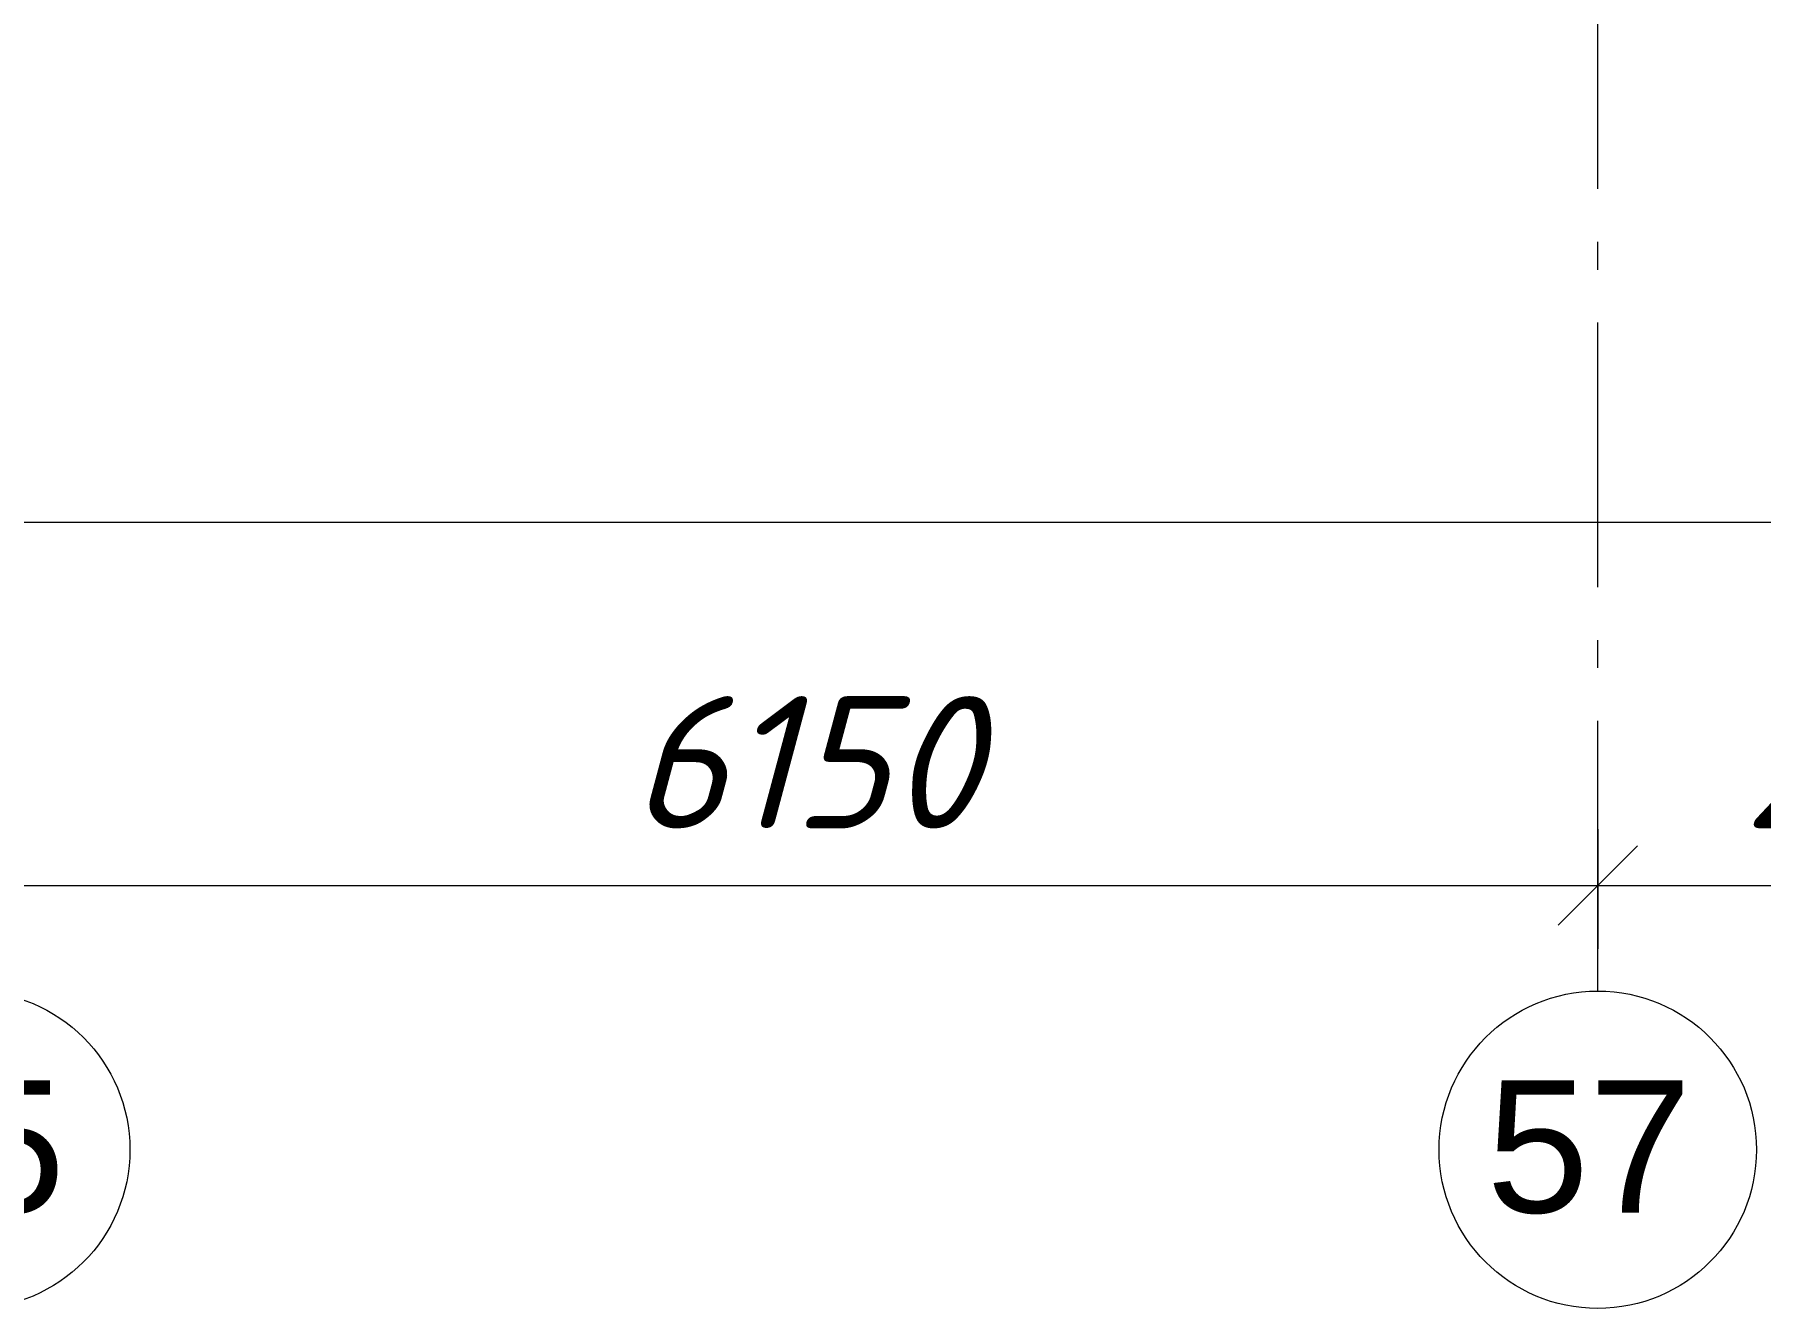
# Model space of a CAD drawing. Header units: millimetres. Extents: x -537608 to 253996, y -217170 to 186033.
# Drawn here: x -239137 to -232611, y 86251 to 91067 of the extents above; entities that cross this region are included whole.
import ezdxf

# ---------------------------------------------------------------- set-up
doc = ezdxf.new("R2010")
doc.units = ezdxf.units.MM
doc.layers.add('PDF _Геометрия', color=7, linetype='Continuous')
doc.layers.add('PDF _Текст', color=7, linetype='Continuous')
doc.styles.add('PDF ArialMT', font='arial.ttf')
doc.styles.add('PDF ISOCPEUR Italic', font='isocpeui.ttf')

msp = doc.modelspace()

# ---------------------------------------------------------------- linework, layer by layer
at = {"layer": 'PDF _Геометрия', "color": 253, "lineweight": 9, "true_color": 0xaaaaaa}
for p, q in [((-233226.1914, 90483.4358), (-233226.1914, 91483.4354)), ((-233226.1914, 90177.6001), (-233226.1914, 90283.435)), ((-233226.1914, 88977.5999), (-233226.1914, 89977.6037)), ((-233226.1914, 88671.7685), (-233226.1914, 88777.6034)), ((-233226.1914, 87450.5056), (-233226.1914, 88471.7677))]:
    msp.add_line(p, q, dxfattribs=at)
at = {"layer": 'PDF _Геометрия', "lineweight": 9}
for p, q in [((-317116.1758, 89222.6878), (-213136.1964, 89222.6878)), ((-233226.1914, 88062.0951), (-233226.1914, 87849.9646)), ((-239376.1914, 87849.9646), (-233226.1914, 87849.9646)), ((-233226.1914, 87849.9646), (-230826.193, 87849.9646)), ((-233226.1914, 87849.9646), (-233226.1914, 87609.9619))]:
    msp.add_line(p, q, dxfattribs=at)
at = {"layer": 'PDF _Геометрия', "lineweight": 20}
for p, q in [((-233076.193, 87999.9609), (-233226.1914, 87849.9646)), ((-233226.1914, 87849.9646), (-233376.192, 87699.964))]:
    msp.add_line(p, q, dxfattribs=at)
for centre in [(-239376.1903, 86850.507), (-233226.1925, 86850.507)]:
    msp.add_circle(centre, 599.999, dxfattribs=at)

# ---------------------------------------------------------------- texts
at = {"layer": 'PDF _Текст', "char_height": 500, "attachment_point": 4}
for s, insert, style in [('6150', (-236885.3857, 88315.4762), 'PDF ISOCPEUR Italic'), ('2 ', (-232677.4273, 88315.4762), 'PDF ISOCPEUR Italic'), ('55', (-239797.7483, 86859.5823), 'PDF ArialMT'), ('57', (-233647.7484, 86859.5823), 'PDF ArialMT')]:
    msp.add_mtext(s, dxfattribs=dict(at, insert=insert, style=style))

doc.saveas('drawing.dxf')
